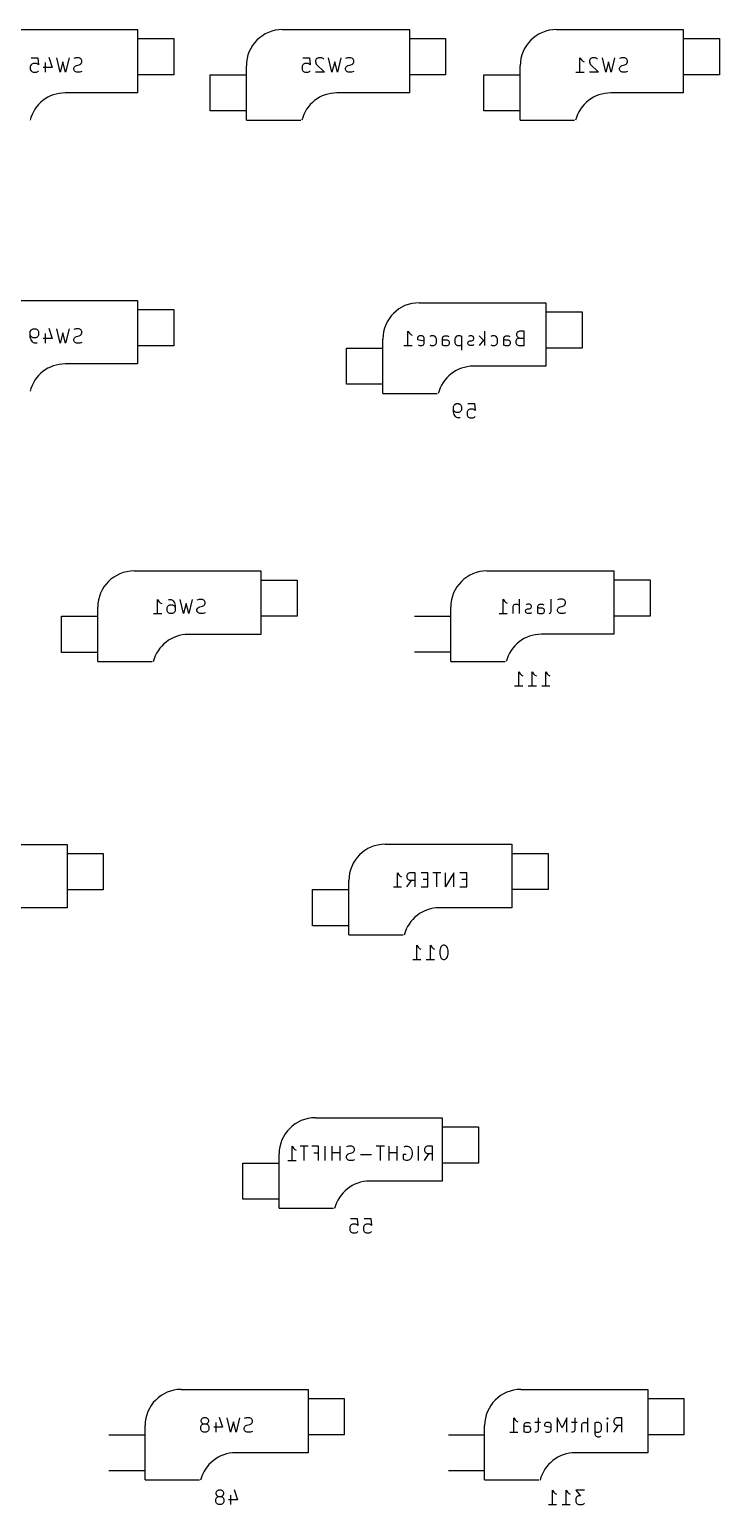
# Model space of a CAD drawing. Extents: x 31 to 377, y -115 to -12.
# Drawn here: x 266.5 to 314.9, y -115.1 to -11.7 of the extents above; entities that cross this region are included whole.
import ezdxf

# ---------------------------------------------------------------- set-up
doc = ezdxf.new("R2010")
doc.units = 0
doc.layers.add('BLACK', color=7, linetype='CONTINUOUS')

msp = doc.modelspace()

# ---------------------------------------------------------------- linework, layer by layer
at = {"layer": 'BLACK', "linetype": 'CONTINUOUS'}
for p, q in [((265.176, -11.684), (274.066, -11.684)), ((274.066, -11.684), (274.066, -16.129)), ((274.066, -12.319), (276.606, -12.319)), ((276.606, -12.319), (276.606, -14.859)), ((284.226, -11.684), (293.116, -11.684)), ((293.116, -11.684), (293.116, -16.129)), ((293.116, -12.319), (295.656, -12.319)), ((295.656, -12.319), (295.656, -14.859)), ((303.424, -11.684), (312.314, -11.684)), ((312.314, -11.684), (312.314, -16.129)), ((312.314, -12.319), (314.854, -12.319)), ((314.854, -12.319), (314.854, -14.859)), ((266.589, -14.1526), (266.541, -14.2478)), ((266.541, -14.2478), (266.541, -14.4859)), ((266.589, -13.6764), (267.065, -13.6764)), ((266.637, -14.105), (266.589, -14.1526)), ((266.732, -14.0573), (266.637, -14.105)), ((266.97, -14.0573), (266.732, -14.0573)), ((267.065, -14.105), (266.97, -14.0573)), ((267.065, -13.6764), (267.113, -14.1526)), ((267.113, -14.1526), (267.065, -14.105)), ((268.065, -14.343), (267.446, -14.343)), ((267.589, -14.0097), (267.589, -14.6764)), ((267.827, -13.6288), (268.065, -14.343)), ((268.637, -14.6764), (268.399, -13.6764)), ((268.827, -13.9621), (268.637, -14.6764)), ((269.018, -14.6764), (268.827, -13.9621)), ((269.256, -13.6764), (269.018, -14.6764)), ((269.732, -13.6764), (269.589, -13.724)), ((269.589, -14.3907), (269.637, -14.2954)), ((269.589, -14.4859), (269.589, -14.3907)), ((269.637, -14.2954), (269.684, -14.2478)), ((269.684, -14.2478), (269.78, -14.2002)), ((269.97, -13.6764), (269.732, -13.6764)), ((269.78, -14.2002), (269.97, -14.1526)), ((270.065, -13.724), (269.97, -13.6764)), ((269.97, -14.1526), (270.065, -14.105)), ((270.113, -13.7716), (270.065, -13.724)), ((270.065, -14.105), (270.113, -14.0573)), ((270.161, -13.8669), (270.113, -13.7716)), ((270.113, -14.0573), (270.161, -13.9621)), ((270.161, -13.9621), (270.161, -13.8669)), ((281.686, -18.034), (281.686, -14.224)), ((285.639, -14.1526), (285.591, -14.2478)), ((285.591, -14.2478), (285.591, -14.4859)), ((285.639, -13.6764), (286.115, -13.6764)), ((285.687, -14.105), (285.639, -14.1526)), ((285.782, -14.0573), (285.687, -14.105)), ((286.02, -14.0573), (285.782, -14.0573)), ((286.115, -14.105), (286.02, -14.0573)), ((286.115, -13.6764), (286.163, -14.1526)), ((286.163, -14.1526), (286.115, -14.105)), ((286.591, -13.7716), (286.544, -13.8669)), ((286.544, -13.8669), (286.544, -13.9621)), ((286.544, -13.9621), (286.591, -14.105)), ((286.639, -13.724), (286.591, -13.7716)), ((286.591, -14.105), (287.163, -14.6764)), ((286.734, -13.6764), (286.639, -13.724)), ((286.972, -13.6764), (286.734, -13.6764)), ((287.068, -13.724), (286.972, -13.6764)), ((287.115, -13.7716), (287.068, -13.724)), ((287.687, -14.6764), (287.449, -13.6764)), ((287.877, -13.9621), (287.687, -14.6764)), ((288.068, -14.6764), (287.877, -13.9621)), ((288.306, -13.6764), (288.068, -14.6764)), ((288.782, -13.6764), (288.639, -13.724)), ((288.639, -14.3907), (288.687, -14.2954)), ((288.639, -14.4859), (288.639, -14.3907)), ((288.687, -14.2954), (288.734, -14.2478)), ((288.734, -14.2478), (288.83, -14.2002)), ((289.02, -13.6764), (288.782, -13.6764)), ((288.83, -14.2002), (289.02, -14.1526)), ((289.115, -13.724), (289.02, -13.6764)), ((289.02, -14.1526), (289.115, -14.105)), ((289.163, -13.7716), (289.115, -13.724)), ((289.115, -14.105), (289.163, -14.0573)), ((289.211, -13.8669), (289.163, -13.7716)), ((289.163, -14.0573), (289.211, -13.9621)), ((289.211, -13.9621), (289.211, -13.8669)), ((300.884, -18.034), (300.884, -14.224)), ((305.075, -14.6764), (305.075, -13.6764)), ((305.075, -13.6764), (305.17, -13.8192)), ((305.17, -13.8192), (305.266, -13.9145)), ((305.266, -13.9145), (305.361, -13.9621)), ((305.789, -13.7716), (305.742, -13.8669)), ((305.742, -13.8669), (305.742, -13.9621)), ((305.742, -13.9621), (305.789, -14.105)), ((305.837, -13.724), (305.789, -13.7716)), ((305.789, -14.105), (306.361, -14.6764)), ((305.932, -13.6764), (305.837, -13.724)), ((306.17, -13.6764), (305.932, -13.6764)), ((306.266, -13.724), (306.17, -13.6764)), ((306.313, -13.7716), (306.266, -13.724)), ((306.885, -14.6764), (306.647, -13.6764)), ((307.075, -13.9621), (306.885, -14.6764)), ((307.266, -14.6764), (307.075, -13.9621)), ((307.504, -13.6764), (307.266, -14.6764)), ((307.98, -13.6764), (307.837, -13.724)), ((307.837, -14.3907), (307.885, -14.2954)), ((307.837, -14.4859), (307.837, -14.3907)), ((307.885, -14.2954), (307.932, -14.2478)), ((307.932, -14.2478), (308.028, -14.2002)), ((308.218, -13.6764), (307.98, -13.6764)), ((308.028, -14.2002), (308.218, -14.1526)), ((308.313, -13.724), (308.218, -13.6764)), ((308.218, -14.1526), (308.313, -14.105)), ((308.361, -13.7716), (308.313, -13.724)), ((308.313, -14.105), (308.361, -14.0573)), ((308.409, -13.8669), (308.361, -13.7716)), ((308.361, -14.0573), (308.409, -13.9621)), ((308.409, -13.9621), (308.409, -13.8669)), ((266.541, -14.4859), (266.589, -14.5811)), ((266.589, -14.5811), (266.637, -14.6288)), ((266.637, -14.6288), (266.732, -14.6764)), ((266.732, -14.6764), (266.97, -14.6764)), ((266.97, -14.6764), (267.065, -14.6288)), ((267.065, -14.6288), (267.113, -14.5811)), ((269.637, -14.5811), (269.589, -14.4859)), ((269.684, -14.6288), (269.637, -14.5811)), ((269.78, -14.6764), (269.684, -14.6288)), ((270.018, -14.6764), (269.78, -14.6764)), ((270.161, -14.6288), (270.018, -14.6764)), ((276.606, -14.859), (274.066, -14.859)), ((279.146, -14.859), (281.686, -14.859)), ((279.146, -17.399), (279.146, -14.859)), ((285.591, -14.4859), (285.639, -14.5811)), ((285.639, -14.5811), (285.687, -14.6288)), ((285.687, -14.6288), (285.782, -14.6764)), ((285.782, -14.6764), (286.02, -14.6764)), ((286.02, -14.6764), (286.115, -14.6288)), ((286.115, -14.6288), (286.163, -14.5811)), ((287.163, -14.6764), (286.544, -14.6764)), ((288.687, -14.5811), (288.639, -14.4859)), ((288.734, -14.6288), (288.687, -14.5811)), ((288.83, -14.6764), (288.734, -14.6288)), ((289.068, -14.6764), (288.83, -14.6764)), ((289.211, -14.6288), (289.068, -14.6764)), ((295.656, -14.859), (293.116, -14.859)), ((298.344, -14.859), (300.884, -14.859)), ((298.344, -17.399), (298.344, -14.859)), ((304.789, -14.6764), (305.361, -14.6764)), ((306.361, -14.6764), (305.742, -14.6764)), ((307.885, -14.5811), (307.837, -14.4859)), ((307.932, -14.6288), (307.885, -14.5811)), ((308.028, -14.6764), (307.932, -14.6288)), ((308.266, -14.6764), (308.028, -14.6764)), ((308.409, -14.6288), (308.266, -14.6764)), ((314.854, -14.859), (312.314, -14.859)), ((274.066, -16.129), (268.986, -16.129)), ((293.116, -16.129), (288.036, -16.129)), ((312.314, -16.129), (307.234, -16.129)), ((281.686, -17.399), (279.146, -17.399)), ((300.884, -17.399), (298.344, -17.399)), ((281.686, -18.034), (285.496, -18.034)), ((300.884, -18.034), (304.694, -18.034)), ((265.176, -30.6889), (274.066, -30.6889)), ((274.066, -30.6889), (274.066, -35.1339)), ((293.793, -30.851), (302.683, -30.851)), ((302.683, -30.851), (302.683, -35.296)), ((274.066, -31.3239), (276.606, -31.3239)), ((276.606, -31.3239), (276.606, -33.8639)), ((302.683, -31.486), (305.223, -31.486)), ((305.223, -31.486), (305.223, -34.026)), ((266.541, -32.8718), (266.589, -32.7765)), ((266.541, -33.2527), (266.541, -32.8718)), ((266.589, -32.7765), (266.637, -32.7289)), ((266.637, -32.7289), (266.732, -32.6813)), ((266.732, -32.6813), (266.922, -32.6813)), ((266.922, -32.6813), (267.018, -32.7289)), ((267.018, -32.7289), (267.065, -32.7765)), ((267.065, -32.7765), (267.113, -32.8718)), ((267.113, -32.8718), (267.113, -33.1099)), ((267.589, -33.0146), (267.589, -33.6813)), ((267.827, -32.6337), (268.065, -33.3479)), ((268.637, -33.6813), (268.399, -32.6813)), ((268.827, -32.967), (268.637, -33.6813)), ((269.018, -33.6813), (268.827, -32.967)), ((269.256, -32.6813), (269.018, -33.6813)), ((269.732, -32.6813), (269.589, -32.7289)), ((269.97, -32.6813), (269.732, -32.6813)), ((270.065, -32.7289), (269.97, -32.6813)), ((270.113, -32.7765), (270.065, -32.7289)), ((270.065, -33.1099), (270.113, -33.0622)), ((270.161, -32.8718), (270.113, -32.7765)), ((270.113, -33.0622), (270.161, -32.967)), ((270.161, -32.967), (270.161, -32.8718)), ((293.016, -33.8434), (293.016, -32.8434)), ((293.016, -32.8434), (293.111, -32.9862)), ((293.111, -32.9862), (293.206, -33.0815)), ((293.206, -33.0815), (293.301, -33.1291)), ((298.397, -33.8434), (298.397, -32.8434)), ((300.682, -32.9386), (300.635, -33.0339)), ((300.635, -33.0339), (300.635, -33.1291)), ((300.73, -32.891), (300.682, -32.9386)), ((300.825, -32.8434), (300.73, -32.891)), ((301.158, -32.8434), (300.825, -32.8434)), ((301.158, -33.8434), (301.158, -32.8434)), ((266.589, -33.2051), (266.541, -33.1099)), ((266.589, -33.4432), (266.541, -33.2527)), ((266.637, -33.2527), (266.589, -33.2051)), ((266.684, -33.586), (266.589, -33.4432)), ((266.732, -33.3003), (266.637, -33.2527)), ((266.732, -33.6337), (266.684, -33.586)), ((266.922, -33.3003), (266.732, -33.3003)), ((266.827, -33.6813), (266.732, -33.6337)), ((267.018, -33.6813), (266.827, -33.6813)), ((267.018, -33.2527), (266.922, -33.3003)), ((267.065, -33.2051), (267.018, -33.2527)), ((267.113, -33.1099), (267.065, -33.2051)), ((268.065, -33.3479), (267.446, -33.3479)), ((269.589, -33.3956), (269.637, -33.3003)), ((269.589, -33.4908), (269.589, -33.3956)), ((269.637, -33.586), (269.589, -33.4908)), ((269.637, -33.3003), (269.684, -33.2527)), ((269.684, -33.6337), (269.637, -33.586)), ((269.684, -33.2527), (269.78, -33.2051)), ((269.78, -33.6813), (269.684, -33.6337)), ((269.78, -33.2051), (269.97, -33.1575)), ((270.018, -33.6813), (269.78, -33.6813)), ((269.97, -33.1575), (270.065, -33.1099)), ((270.161, -33.6337), (270.018, -33.6813)), ((276.606, -33.8639), (274.066, -33.8639)), ((288.713, -34.026), (291.253, -34.026)), ((288.713, -36.566), (288.713, -34.026)), ((291.253, -37.201), (291.253, -33.391)), ((292.73, -33.8434), (293.301, -33.8434)), ((293.73, -33.2243), (293.682, -33.3196)), ((293.682, -33.3196), (293.682, -33.4148)), ((293.682, -33.4148), (294.158, -33.51)), ((293.825, -33.1767), (293.73, -33.2243)), ((293.73, -33.7958), (293.825, -33.8434)), ((294.016, -33.1767), (293.825, -33.1767)), ((293.825, -33.8434), (294.016, -33.8434)), ((294.111, -33.2243), (294.016, -33.1767)), ((294.016, -33.8434), (294.111, -33.7958)), ((294.158, -33.3196), (294.111, -33.2243)), ((294.111, -33.7958), (294.158, -33.7005)), ((294.158, -33.7005), (294.158, -33.3196)), ((294.635, -33.1767), (294.539, -33.2243)), ((294.539, -33.7958), (294.635, -33.8434)), ((294.825, -33.1767), (294.635, -33.1767)), ((294.635, -33.8434), (294.825, -33.8434)), ((294.92, -33.2243), (294.825, -33.1767)), ((294.825, -33.8434), (294.92, -33.7958)), ((294.968, -33.272), (294.92, -33.2243)), ((294.92, -33.7958), (294.968, -33.7481)), ((295.016, -33.3672), (294.968, -33.272)), ((294.968, -33.7481), (295.016, -33.6529)), ((295.016, -33.6529), (295.016, -33.3672)), ((295.444, -33.3196), (295.492, -33.2243)), ((295.444, -33.8434), (295.444, -33.3196)), ((295.539, -33.4624), (295.444, -33.4148)), ((295.444, -33.7958), (295.539, -33.8434)), ((295.492, -33.2243), (295.587, -33.1767)), ((295.778, -33.4624), (295.539, -33.4624)), ((295.539, -33.8434), (295.778, -33.8434)), ((295.587, -33.1767), (295.778, -33.1767)), ((295.778, -33.1767), (295.873, -33.2243)), ((295.873, -33.51), (295.778, -33.4624)), ((295.778, -33.8434), (295.873, -33.7958)), ((295.92, -33.6053), (295.873, -33.51)), ((295.873, -33.7958), (295.92, -33.7005)), ((295.92, -33.7005), (295.92, -33.6053)), ((296.349, -33.272), (296.301, -33.3672)), ((296.301, -33.3672), (296.301, -33.6529)), ((296.301, -33.6529), (296.349, -33.7481)), ((296.397, -33.2243), (296.349, -33.272)), ((296.349, -33.7481), (296.397, -33.7958)), ((296.492, -33.1767), (296.397, -33.2243)), ((296.397, -33.7958), (296.492, -33.8434)), ((296.682, -33.1767), (296.492, -33.1767)), ((296.492, -33.8434), (296.682, -33.8434)), ((296.778, -33.2243), (296.682, -33.1767)), ((296.682, -33.8434), (296.778, -33.7958)), ((296.778, -33.1767), (296.778, -34.1767)), ((297.206, -33.6529), (297.254, -33.5577)), ((297.206, -33.7005), (297.206, -33.6529)), ((297.254, -33.7958), (297.206, -33.7005)), ((297.349, -33.1767), (297.254, -33.2243)), ((297.254, -33.5577), (297.349, -33.51)), ((297.349, -33.8434), (297.254, -33.7958)), ((297.492, -33.1767), (297.349, -33.1767)), ((297.349, -33.51), (297.492, -33.51)), ((297.539, -33.8434), (297.349, -33.8434)), ((297.587, -33.2243), (297.492, -33.1767)), ((297.492, -33.51), (297.587, -33.4624)), ((297.635, -33.7958), (297.539, -33.8434)), ((297.635, -33.3196), (297.587, -33.2243)), ((297.587, -33.4624), (297.635, -33.3672)), ((297.635, -33.3672), (297.635, -33.3196)), ((298.016, -33.1767), (298.397, -33.5577)), ((298.301, -33.4624), (298.016, -33.8434)), ((298.92, -33.1767), (298.825, -33.2243)), ((298.825, -33.7958), (298.92, -33.8434)), ((299.111, -33.1767), (298.92, -33.1767)), ((298.92, -33.8434), (299.111, -33.8434)), ((299.206, -33.2243), (299.111, -33.1767)), ((299.111, -33.8434), (299.206, -33.7958)), ((299.254, -33.272), (299.206, -33.2243)), ((299.206, -33.7958), (299.254, -33.7481)), ((299.301, -33.3672), (299.254, -33.272)), ((299.254, -33.7481), (299.301, -33.6529)), ((299.301, -33.6529), (299.301, -33.3672)), ((299.73, -33.3196), (299.778, -33.2243)), ((299.73, -33.8434), (299.73, -33.3196)), ((299.825, -33.4624), (299.73, -33.4148)), ((299.73, -33.7958), (299.825, -33.8434)), ((299.778, -33.2243), (299.873, -33.1767)), ((300.063, -33.4624), (299.825, -33.4624)), ((299.825, -33.8434), (300.063, -33.8434)), ((299.873, -33.1767), (300.063, -33.1767)), ((300.063, -33.1767), (300.158, -33.2243)), ((300.158, -33.51), (300.063, -33.4624)), ((300.063, -33.8434), (300.158, -33.7958)), ((300.206, -33.6053), (300.158, -33.51)), ((300.158, -33.7958), (300.206, -33.7005)), ((300.206, -33.7005), (300.206, -33.6053)), ((300.635, -33.4148), (300.587, -33.51)), ((300.587, -33.51), (300.587, -33.6529)), ((300.587, -33.6529), (300.635, -33.7481)), ((300.635, -33.1291), (300.682, -33.2243)), ((300.682, -33.3672), (300.635, -33.4148)), ((300.635, -33.7481), (300.682, -33.7958)), ((300.682, -33.2243), (300.73, -33.272)), ((300.825, -33.3196), (300.682, -33.3672)), ((300.682, -33.7958), (300.778, -33.8434)), ((300.73, -33.272), (300.825, -33.3196)), ((300.778, -33.8434), (301.158, -33.8434)), ((300.825, -33.3196), (301.158, -33.3196)), ((305.223, -34.026), (302.683, -34.026)), ((274.066, -35.1339), (268.986, -35.1339)), ((302.683, -35.296), (297.603, -35.296)), ((291.253, -36.566), (288.713, -36.566)), ((291.253, -37.201), (295.063, -37.201)), ((296.206, -38.1139), (296.254, -38.0186)), ((296.206, -38.4948), (296.206, -38.1139)), ((296.254, -38.0186), (296.301, -37.971)), ((296.301, -37.971), (296.397, -37.9234)), ((296.397, -37.9234), (296.587, -37.9234)), ((296.587, -37.9234), (296.682, -37.971)), ((296.682, -37.971), (296.73, -38.0186)), ((296.73, -38.0186), (296.778, -38.1139)), ((296.778, -38.1139), (296.778, -38.352)), ((297.206, -37.9234), (297.682, -37.9234)), ((297.682, -37.9234), (297.73, -38.3996)), ((296.254, -38.4472), (296.206, -38.352)), ((296.254, -38.6853), (296.206, -38.4948)), ((296.301, -38.4948), (296.254, -38.4472)), ((296.349, -38.8281), (296.254, -38.6853)), ((296.397, -38.5424), (296.301, -38.4948)), ((296.397, -38.8758), (296.349, -38.8281)), ((296.587, -38.5424), (296.397, -38.5424)), ((296.492, -38.9234), (296.397, -38.8758)), ((296.682, -38.9234), (296.492, -38.9234)), ((296.682, -38.4948), (296.587, -38.5424)), ((296.73, -38.4472), (296.682, -38.4948)), ((296.778, -38.352), (296.73, -38.4472)), ((297.206, -38.3996), (297.158, -38.4948)), ((297.158, -38.4948), (297.158, -38.7329)), ((297.158, -38.7329), (297.206, -38.8281)), ((297.254, -38.352), (297.206, -38.3996)), ((297.206, -38.8281), (297.254, -38.8758)), ((297.349, -38.3043), (297.254, -38.352)), ((297.254, -38.8758), (297.349, -38.9234)), ((297.587, -38.3043), (297.349, -38.3043)), ((297.349, -38.9234), (297.587, -38.9234)), ((297.682, -38.352), (297.587, -38.3043)), ((297.587, -38.9234), (297.682, -38.8758)), ((297.73, -38.3996), (297.682, -38.352)), ((297.682, -38.8758), (297.73, -38.8281)), ((298.555, -49.647), (307.445, -49.647)), ((307.445, -49.647), (307.445, -54.092)), ((273.812, -49.657), (282.702, -49.657)), ((282.702, -49.657), (282.702, -54.102)), ((282.702, -50.292), (285.242, -50.292)), ((285.242, -50.292), (285.242, -52.832)), ((307.445, -50.282), (309.985, -50.282)), ((309.985, -50.282), (309.985, -52.822)), ((275.463, -52.6494), (275.463, -51.6494)), ((275.463, -51.6494), (275.558, -51.7922)), ((276.225, -51.6494), (276.416, -51.6494)), ((276.416, -51.6494), (276.511, -51.697)), ((276.511, -51.697), (276.558, -51.7446)), ((277.273, -52.6494), (277.035, -51.6494)), ((277.892, -51.6494), (277.654, -52.6494)), ((278.368, -51.6494), (278.225, -51.697)), ((278.606, -51.6494), (278.368, -51.6494)), ((278.701, -51.697), (278.606, -51.6494)), ((278.749, -51.7446), (278.701, -51.697)), ((299.682, -52.6394), (299.682, -51.6394)), ((299.682, -51.6394), (299.778, -51.7822)), ((300.825, -52.6394), (300.825, -51.6394)), ((303.063, -52.4965), (303.063, -51.6394)), ((303.635, -51.6394), (303.492, -51.687)), ((303.873, -51.6394), (303.635, -51.6394)), ((303.968, -51.687), (303.873, -51.6394)), ((304.016, -51.7346), (303.968, -51.687)), ((271.272, -56.007), (271.272, -52.197)), ((275.177, -52.6494), (275.749, -52.6494)), ((275.558, -51.7922), (275.654, -51.8875)), ((275.654, -51.8875), (275.749, -51.9351)), ((276.13, -52.2208), (276.177, -52.1256)), ((276.13, -52.4589), (276.13, -52.2208)), ((276.177, -52.5541), (276.13, -52.4589)), ((276.177, -52.1256), (276.225, -52.078)), ((276.225, -52.6018), (276.177, -52.5541)), ((276.225, -52.078), (276.32, -52.0303)), ((276.32, -52.6494), (276.225, -52.6018)), ((276.32, -52.0303), (276.511, -52.0303)), ((276.511, -52.6494), (276.32, -52.6494)), ((276.511, -52.0303), (276.606, -52.078)), ((276.606, -52.6018), (276.511, -52.6494)), ((276.558, -51.7446), (276.654, -51.8875)), ((276.606, -52.078), (276.654, -52.1256)), ((276.654, -52.5541), (276.606, -52.6018)), ((276.654, -51.8875), (276.701, -52.078)), ((276.654, -52.1256), (276.701, -52.2208)), ((276.701, -52.4589), (276.654, -52.5541)), ((276.701, -52.078), (276.701, -52.4589)), ((277.463, -51.9351), (277.273, -52.6494)), ((277.654, -52.6494), (277.463, -51.9351)), ((278.225, -52.3637), (278.273, -52.2684)), ((278.225, -52.4589), (278.225, -52.3637)), ((278.273, -52.5541), (278.225, -52.4589)), ((278.273, -52.2684), (278.32, -52.2208)), ((278.32, -52.6018), (278.273, -52.5541)), ((278.32, -52.2208), (278.416, -52.1732)), ((278.416, -52.6494), (278.32, -52.6018)), ((278.416, -52.1732), (278.606, -52.1256)), ((278.654, -52.6494), (278.416, -52.6494)), ((278.606, -52.1256), (278.701, -52.078)), ((278.797, -52.6018), (278.654, -52.6494)), ((278.701, -52.078), (278.749, -52.0303)), ((278.797, -51.8399), (278.749, -51.7446)), ((278.749, -52.0303), (278.797, -51.9351)), ((278.797, -51.9351), (278.797, -51.8399)), ((296.015, -55.997), (296.015, -52.187)), ((299.397, -52.6394), (299.968, -52.6394)), ((299.778, -51.7822), (299.873, -51.8775)), ((299.873, -51.8775), (299.968, -51.9251)), ((300.397, -52.1156), (300.444, -52.0203)), ((300.397, -52.6394), (300.397, -52.1156)), ((300.444, -52.0203), (300.54, -51.9727)), ((300.54, -51.9727), (300.682, -51.9727)), ((300.682, -51.9727), (300.778, -52.0203)), ((300.778, -52.0203), (300.825, -52.068)), ((301.254, -52.4489), (301.301, -52.3537)), ((301.254, -52.4965), (301.254, -52.4489)), ((301.301, -52.5918), (301.254, -52.4965)), ((301.397, -51.9727), (301.301, -52.0203)), ((301.301, -52.3537), (301.397, -52.306)), ((301.397, -52.6394), (301.301, -52.5918)), ((301.54, -51.9727), (301.397, -51.9727)), ((301.397, -52.306), (301.54, -52.306)), ((301.587, -52.6394), (301.397, -52.6394)), ((301.635, -52.0203), (301.54, -51.9727)), ((301.54, -52.306), (301.635, -52.2584)), ((301.682, -52.5918), (301.587, -52.6394)), ((301.682, -52.1156), (301.635, -52.0203)), ((301.635, -52.2584), (301.682, -52.1632)), ((301.682, -52.1632), (301.682, -52.1156)), ((302.111, -52.1156), (302.159, -52.0203)), ((302.111, -52.6394), (302.111, -52.1156)), ((302.206, -52.2584), (302.111, -52.2108)), ((302.111, -52.5918), (302.206, -52.6394)), ((302.159, -52.0203), (302.254, -51.9727)), ((302.444, -52.2584), (302.206, -52.2584)), ((302.206, -52.6394), (302.444, -52.6394)), ((302.254, -51.9727), (302.444, -51.9727)), ((302.444, -51.9727), (302.54, -52.0203)), ((302.54, -52.306), (302.444, -52.2584)), ((302.444, -52.6394), (302.54, -52.5918)), ((302.587, -52.4013), (302.54, -52.306)), ((302.54, -52.5918), (302.587, -52.4965)), ((302.587, -52.4965), (302.587, -52.4013)), ((302.92, -52.6394), (303.016, -52.5918)), ((303.016, -52.5918), (303.063, -52.4965)), ((303.492, -52.3537), (303.54, -52.2584)), ((303.492, -52.4489), (303.492, -52.3537)), ((303.54, -52.5441), (303.492, -52.4489)), ((303.54, -52.2584), (303.587, -52.2108)), ((303.587, -52.5918), (303.54, -52.5441)), ((303.587, -52.2108), (303.682, -52.1632)), ((303.682, -52.6394), (303.587, -52.5918)), ((303.682, -52.1632), (303.873, -52.1156)), ((303.92, -52.6394), (303.682, -52.6394)), ((303.873, -52.1156), (303.968, -52.068)), ((304.063, -52.5918), (303.92, -52.6394)), ((303.968, -52.068), (304.016, -52.0203)), ((304.063, -51.8299), (304.016, -51.7346)), ((304.016, -52.0203), (304.063, -51.9251)), ((304.063, -51.9251), (304.063, -51.8299)), ((268.732, -52.832), (271.272, -52.832)), ((268.732, -55.372), (268.732, -52.832)), ((285.242, -52.832), (282.702, -52.832)), ((293.475, -52.822), (296.015, -52.822)), ((309.985, -52.822), (307.445, -52.822)), ((282.702, -54.102), (277.622, -54.102)), ((307.445, -54.092), (302.365, -54.092)), ((271.272, -55.372), (268.732, -55.372)), ((296.015, -55.362), (293.475, -55.362)), ((271.272, -56.007), (275.082, -56.007)), ((296.015, -55.997), (299.825, -55.997)), ((300.778, -57.7194), (300.778, -56.7194)), ((300.778, -56.7194), (300.873, -56.8622)), ((300.873, -56.8622), (300.968, -56.9575)), ((301.73, -57.7194), (301.73, -56.7194)), ((301.73, -56.7194), (301.825, -56.8622)), ((301.825, -56.8622), (301.92, -56.9575)), ((302.682, -57.7194), (302.682, -56.7194)), ((302.682, -56.7194), (302.778, -56.8622)), ((302.778, -56.8622), (302.873, -56.9575)), ((300.492, -57.7194), (301.063, -57.7194)), ((300.968, -56.9575), (301.063, -57.0051)), ((301.444, -57.7194), (302.016, -57.7194)), ((301.92, -56.9575), (302.016, -57.0051)), ((302.397, -57.7194), (302.968, -57.7194)), ((302.873, -56.9575), (302.968, -57.0051)), ((260.223, -68.834), (269.113, -68.834)), ((269.113, -68.834), (269.113, -73.279)), ((291.41, -68.824), (300.3, -68.824)), ((300.3, -68.824), (300.3, -73.269)), ((269.113, -69.469), (271.653, -69.469)), ((271.653, -69.469), (271.653, -72.009)), ((300.3, -69.459), (302.84, -69.459)), ((302.84, -69.459), (302.84, -71.999)), ((288.87, -75.174), (288.87, -71.364)), ((292.275, -71.8164), (292.275, -70.8164)), ((292.275, -70.8164), (292.371, -70.9592)), ((292.371, -70.9592), (292.466, -71.0545)), ((292.466, -71.0545), (292.561, -71.1021)), ((292.99, -70.9116), (292.942, -71.0069)), ((292.942, -71.0069), (292.942, -71.1497)), ((292.942, -71.1497), (292.99, -71.245)), ((292.942, -71.8164), (293.275, -71.3402)), ((293.037, -70.864), (292.99, -70.9116)), ((292.99, -71.245), (293.037, -71.2926)), ((293.133, -70.8164), (293.037, -70.864)), ((293.037, -71.2926), (293.133, -71.3402)), ((293.514, -70.8164), (293.133, -70.8164)), ((293.133, -71.3402), (293.514, -71.3402)), ((293.514, -71.8164), (293.514, -70.8164)), ((294.418, -70.8164), (293.942, -70.8164)), ((294.418, -71.2926), (294.085, -71.2926)), ((294.418, -71.8164), (294.418, -70.8164)), ((295.323, -70.8164), (294.752, -70.8164)), ((295.037, -71.8164), (295.037, -70.8164)), ((296.228, -70.8164), (295.656, -71.8164)), ((295.656, -71.8164), (295.656, -70.8164)), ((296.228, -71.8164), (296.228, -70.8164)), ((297.133, -70.8164), (296.656, -70.8164)), ((297.133, -71.2926), (296.799, -71.2926)), ((297.133, -71.8164), (297.133, -70.8164)), ((271.653, -72.009), (269.113, -72.009)), ((286.33, -74.539), (286.33, -71.999)), ((286.33, -71.999), (288.87, -71.999)), ((291.99, -71.8164), (292.561, -71.8164)), ((293.942, -71.8164), (294.418, -71.8164)), ((296.656, -71.8164), (297.133, -71.8164)), ((302.84, -71.999), (300.3, -71.999)), ((269.113, -73.279), (264.033, -73.279)), ((300.3, -73.269), (295.22, -73.269)), ((288.87, -74.539), (286.33, -74.539)), ((288.87, -75.174), (292.68, -75.174)), ((293.633, -76.8964), (293.633, -75.8964)), ((293.633, -75.8964), (293.728, -76.0392)), ((293.728, -76.0392), (293.823, -76.1345)), ((293.823, -76.1345), (293.918, -76.1821)), ((294.585, -76.8964), (294.585, -75.8964)), ((294.585, -75.8964), (294.68, -76.0392)), ((294.68, -76.0392), (294.775, -76.1345)), ((294.775, -76.1345), (294.871, -76.1821)), ((295.299, -76.0869), (295.252, -76.2773)), ((295.252, -76.2773), (295.252, -76.5154)), ((295.252, -76.5154), (295.299, -76.7059)), ((295.347, -75.9916), (295.299, -76.0869)), ((295.395, -75.944), (295.347, -75.9916)), ((295.49, -75.8964), (295.395, -75.944)), ((295.585, -75.8964), (295.49, -75.8964)), ((295.68, -75.944), (295.585, -75.8964)), ((295.728, -75.9916), (295.68, -75.944)), ((295.775, -76.0869), (295.728, -75.9916)), ((295.823, -76.2773), (295.775, -76.0869)), ((295.775, -76.7059), (295.823, -76.5154)), ((295.823, -76.5154), (295.823, -76.2773)), ((293.347, -76.8964), (293.918, -76.8964)), ((294.299, -76.8964), (294.871, -76.8964)), ((295.299, -76.7059), (295.347, -76.8011)), ((295.347, -76.8011), (295.395, -76.8488)), ((295.395, -76.8488), (295.49, -76.8964)), ((295.49, -76.8964), (295.585, -76.8964)), ((295.585, -76.8964), (295.68, -76.8488)), ((295.68, -76.8488), (295.728, -76.8011)), ((295.728, -76.8011), (295.775, -76.7059)), ((286.522, -88.001), (295.412, -88.001)), ((295.412, -88.001), (295.412, -92.446)), ((295.412, -88.636), (297.952, -88.636)), ((297.952, -88.636), (297.952, -91.176)), ((283.982, -94.351), (283.982, -90.541)), ((284.602, -90.9934), (285.173, -90.9934)), ((284.887, -90.9934), (284.887, -89.9934)), ((284.887, -89.9934), (284.983, -90.1362)), ((284.983, -90.1362), (285.078, -90.2315)), ((285.078, -90.2315), (285.173, -90.2791)), ((286.03, -89.9934), (285.459, -89.9934)), ((285.745, -90.9934), (285.745, -89.9934)), ((286.745, -89.9934), (286.268, -89.9934)), ((286.411, -90.4696), (286.745, -90.4696)), ((286.745, -90.9934), (286.745, -89.9934)), ((287.221, -90.9934), (287.221, -89.9934)), ((287.697, -90.9934), (287.697, -89.9934)), ((288.268, -90.4696), (287.697, -90.4696)), ((288.268, -90.9934), (288.268, -89.9934)), ((288.84, -89.9934), (288.697, -90.041)), ((288.697, -90.7077), (288.745, -90.6124)), ((288.697, -90.8029), (288.697, -90.7077)), ((288.745, -90.8981), (288.697, -90.8029)), ((288.745, -90.6124), (288.792, -90.5648)), ((288.792, -90.9458), (288.745, -90.8981)), ((288.792, -90.5648), (288.887, -90.5172)), ((288.887, -90.9934), (288.792, -90.9458)), ((289.078, -89.9934), (288.84, -89.9934)), ((288.887, -90.5172), (289.078, -90.4696)), ((289.126, -90.9934), (288.887, -90.9934)), ((289.173, -90.041), (289.078, -89.9934)), ((289.078, -90.4696), (289.173, -90.422)), ((289.268, -90.9458), (289.126, -90.9934)), ((289.221, -90.0886), (289.173, -90.041)), ((289.173, -90.422), (289.221, -90.3743)), ((289.268, -90.1839), (289.221, -90.0886)), ((289.221, -90.3743), (289.268, -90.2791)), ((289.268, -90.2791), (289.268, -90.1839)), ((290.459, -90.6124), (289.697, -90.6124)), ((291.364, -89.9934), (290.792, -89.9934)), ((291.078, -90.9934), (291.078, -89.9934)), ((291.697, -90.9934), (291.697, -89.9934)), ((292.268, -90.4696), (291.697, -90.4696)), ((292.268, -90.9934), (292.268, -89.9934)), ((292.697, -90.8981), (292.697, -90.5648)), ((292.697, -90.5648), (292.887, -90.5648)), ((292.745, -90.9458), (292.697, -90.8981)), ((292.745, -90.041), (292.84, -89.9934)), ((292.887, -90.9934), (292.745, -90.9458)), ((292.84, -89.9934), (292.983, -89.9934)), ((292.983, -90.9934), (292.887, -90.9934)), ((292.983, -89.9934), (293.126, -90.041)), ((293.126, -90.9458), (292.983, -90.9934)), ((293.126, -90.041), (293.221, -90.1362)), ((293.221, -90.8505), (293.126, -90.9458)), ((293.221, -90.1362), (293.268, -90.2315)), ((293.268, -90.7553), (293.221, -90.8505)), ((293.268, -90.2315), (293.316, -90.422)), ((293.316, -90.5648), (293.268, -90.7553)), ((293.316, -90.422), (293.316, -90.5648)), ((293.745, -90.9934), (293.745, -89.9934)), ((294.221, -90.0886), (294.173, -90.1839)), ((294.173, -90.1839), (294.173, -90.3267)), ((294.173, -90.3267), (294.221, -90.422)), ((294.173, -90.9934), (294.507, -90.5172)), ((294.268, -90.041), (294.221, -90.0886)), ((294.221, -90.422), (294.268, -90.4696)), ((294.364, -89.9934), (294.268, -90.041)), ((294.268, -90.4696), (294.364, -90.5172)), ((294.745, -89.9934), (294.364, -89.9934)), ((294.364, -90.5172), (294.745, -90.5172)), ((294.745, -90.9934), (294.745, -89.9934)), ((281.442, -93.716), (281.442, -91.176)), ((281.442, -91.176), (283.982, -91.176)), ((297.952, -91.176), (295.412, -91.176)), ((295.412, -92.446), (290.332, -92.446)), ((283.982, -93.716), (281.442, -93.716)), ((283.982, -94.351), (287.792, -94.351)), ((288.983, -95.0734), (289.459, -95.0734)), ((289.459, -95.0734), (289.507, -95.5496)), ((289.935, -95.0734), (290.411, -95.0734)), ((290.411, -95.0734), (290.459, -95.5496)), ((288.983, -95.5496), (288.935, -95.6448)), ((288.935, -95.6448), (288.935, -95.8829)), ((288.935, -95.8829), (288.983, -95.9781)), ((289.03, -95.502), (288.983, -95.5496)), ((288.983, -95.9781), (289.03, -96.0258)), ((289.126, -95.4543), (289.03, -95.502)), ((289.03, -96.0258), (289.126, -96.0734)), ((289.364, -95.4543), (289.126, -95.4543)), ((289.126, -96.0734), (289.364, -96.0734)), ((289.459, -95.502), (289.364, -95.4543)), ((289.364, -96.0734), (289.459, -96.0258)), ((289.507, -95.5496), (289.459, -95.502)), ((289.459, -96.0258), (289.507, -95.9781)), ((289.935, -95.5496), (289.887, -95.6448)), ((289.887, -95.6448), (289.887, -95.8829)), ((289.887, -95.8829), (289.935, -95.9781)), ((289.983, -95.502), (289.935, -95.5496)), ((289.935, -95.9781), (289.983, -96.0258)), ((290.078, -95.4543), (289.983, -95.502)), ((289.983, -96.0258), (290.078, -96.0734)), ((290.316, -95.4543), (290.078, -95.4543)), ((290.078, -96.0734), (290.316, -96.0734)), ((290.411, -95.502), (290.316, -95.4543)), ((290.316, -96.0734), (290.411, -96.0258)), ((290.459, -95.5496), (290.411, -95.502)), ((290.411, -96.0258), (290.459, -95.9781)), ((277.124, -107.051), (286.014, -107.051)), ((286.014, -107.051), (286.014, -111.496)), ((300.93, -107.051), (309.82, -107.051)), ((309.82, -107.051), (309.82, -111.496)), ((286.014, -107.686), (288.554, -107.686)), ((288.554, -107.686), (288.554, -110.226)), ((309.82, -107.686), (312.36, -107.686)), ((312.36, -107.686), (312.36, -110.226)), ((274.584, -113.401), (274.584, -109.591)), ((278.537, -109.139), (278.489, -109.234)), ((278.489, -109.234), (278.489, -109.281)), ((278.489, -109.281), (278.537, -109.377)), ((278.489, -109.662), (278.537, -109.567)), ((278.585, -109.091), (278.537, -109.139)), ((278.537, -109.377), (278.585, -109.424)), ((278.537, -109.567), (278.585, -109.52)), ((278.68, -109.043), (278.585, -109.091)), ((278.585, -109.424), (278.68, -109.472)), ((278.585, -109.52), (278.68, -109.472)), ((278.87, -109.043), (278.68, -109.043)), ((278.68, -109.472), (278.87, -109.472)), ((278.966, -109.091), (278.87, -109.043)), ((278.87, -109.472), (278.966, -109.424)), ((278.87, -109.472), (278.966, -109.52)), ((279.013, -109.139), (278.966, -109.091)), ((278.966, -109.424), (279.013, -109.377)), ((278.966, -109.52), (279.013, -109.567)), ((279.061, -109.234), (279.013, -109.139)), ((279.013, -109.377), (279.061, -109.281)), ((279.013, -109.567), (279.061, -109.662)), ((279.061, -109.281), (279.061, -109.234)), ((279.537, -109.377), (279.537, -110.043)), ((279.775, -108.996), (280.013, -109.71)), ((280.585, -110.043), (280.347, -109.043)), ((280.775, -109.329), (280.585, -110.043)), ((280.966, -110.043), (280.775, -109.329)), ((281.204, -109.043), (280.966, -110.043)), ((281.68, -109.043), (281.537, -109.091)), ((281.585, -109.662), (281.632, -109.615)), ((281.632, -109.615), (281.728, -109.567)), ((281.918, -109.043), (281.68, -109.043)), ((281.728, -109.567), (281.918, -109.52)), ((282.013, -109.091), (281.918, -109.043)), ((281.918, -109.52), (282.013, -109.472)), ((282.061, -109.139), (282.013, -109.091)), ((282.013, -109.472), (282.061, -109.424)), ((282.109, -109.234), (282.061, -109.139)), ((282.061, -109.424), (282.109, -109.329)), ((282.109, -109.329), (282.109, -109.234)), ((298.39, -113.401), (298.39, -109.591)), ((300.438, -110.043), (300.438, -109.043)), ((300.438, -109.043), (300.534, -109.186)), ((300.534, -109.186), (300.629, -109.281)), ((300.629, -109.281), (300.724, -109.329)), ((301.153, -109.52), (301.2, -109.424)), ((301.153, -110.043), (301.153, -109.52)), ((301.248, -109.662), (301.153, -109.615)), ((301.2, -109.424), (301.295, -109.377)), ((301.295, -109.377), (301.486, -109.377)), ((301.486, -109.377), (301.581, -109.424)), ((302.295, -109.377), (301.915, -109.377)), ((302.153, -109.043), (302.153, -109.901)), ((302.629, -109.424), (302.581, -109.52)), ((302.581, -109.52), (302.581, -109.615)), ((302.581, -109.615), (303.057, -109.71)), ((302.724, -109.377), (302.629, -109.424)), ((302.915, -109.377), (302.724, -109.377)), ((303.01, -109.424), (302.915, -109.377)), ((303.057, -109.52), (303.01, -109.424)), ((303.057, -109.901), (303.057, -109.52)), ((303.819, -109.758), (303.486, -109.043)), ((303.486, -109.043), (303.486, -110.043)), ((304.153, -109.043), (303.819, -109.758)), ((304.153, -110.043), (304.153, -109.043)), ((304.867, -109.377), (304.486, -109.377)), ((304.724, -109.043), (304.724, -109.901)), ((305.2, -109.52), (305.248, -109.424)), ((305.2, -110.043), (305.2, -109.52)), ((305.248, -109.424), (305.343, -109.377)), ((305.343, -109.377), (305.486, -109.377)), ((305.486, -109.377), (305.581, -109.424)), ((305.581, -109.424), (305.629, -109.472)), ((305.629, -110.043), (305.629, -109.043)), ((306.105, -109.377), (306.105, -110.186)), ((306.2, -109.377), (306.105, -109.424)), ((306.391, -109.377), (306.2, -109.377)), ((306.486, -109.424), (306.391, -109.377)), ((306.534, -109.472), (306.486, -109.424)), ((306.581, -109.567), (306.534, -109.472)), ((306.581, -109.853), (306.581, -109.567)), ((306.962, -109.091), (307.01, -109.043)), ((307.01, -109.139), (306.962, -109.091)), ((307.01, -109.043), (307.057, -109.091)), ((307.01, -109.043), (307.01, -109.139)), ((307.057, -109.091), (307.01, -109.139)), ((307.01, -110.043), (307.01, -109.377)), ((307.486, -109.139), (307.438, -109.234)), ((307.438, -109.234), (307.438, -109.377)), ((307.438, -109.377), (307.486, -109.472)), ((307.438, -110.043), (307.772, -109.567)), ((307.534, -109.091), (307.486, -109.139)), ((307.486, -109.472), (307.534, -109.52)), ((307.629, -109.043), (307.534, -109.091)), ((307.534, -109.52), (307.629, -109.567)), ((308.01, -109.043), (307.629, -109.043)), ((307.629, -109.567), (308.01, -109.567)), ((308.01, -110.043), (308.01, -109.043)), ((272.044, -110.226), (274.584, -110.226)), ((278.489, -109.853), (278.489, -109.662)), ((278.537, -109.948), (278.489, -109.853)), ((278.585, -109.996), (278.537, -109.948)), ((278.68, -110.043), (278.585, -109.996)), ((278.87, -110.043), (278.68, -110.043)), ((278.966, -109.996), (278.87, -110.043)), ((279.013, -109.948), (278.966, -109.996)), ((279.061, -109.853), (279.013, -109.948)), ((279.061, -109.662), (279.061, -109.853)), ((280.013, -109.71), (279.394, -109.71)), ((281.537, -109.758), (281.585, -109.662)), ((281.537, -109.853), (281.537, -109.758)), ((281.585, -109.948), (281.537, -109.853)), ((281.632, -109.996), (281.585, -109.948)), ((281.728, -110.043), (281.632, -109.996)), ((281.966, -110.043), (281.728, -110.043)), ((282.109, -109.996), (281.966, -110.043)), ((288.554, -110.226), (286.014, -110.226)), ((295.85, -110.226), (298.39, -110.226)), ((300.153, -110.043), (300.724, -110.043)), ((301.153, -109.996), (301.248, -110.043)), ((301.486, -109.662), (301.248, -109.662)), ((301.248, -110.043), (301.486, -110.043)), ((301.581, -109.71), (301.486, -109.662)), ((301.486, -110.043), (301.581, -109.996)), ((301.629, -109.805), (301.581, -109.71)), ((301.581, -109.996), (301.629, -109.901)), ((301.629, -109.901), (301.629, -109.805)), ((302.01, -110.043), (301.915, -110.043)), ((302.105, -109.996), (302.01, -110.043)), ((302.153, -109.901), (302.105, -109.996)), ((302.629, -109.996), (302.724, -110.043)), ((302.724, -110.043), (302.915, -110.043)), ((302.915, -110.043), (303.01, -109.996)), ((303.01, -109.996), (303.057, -109.901)), ((304.581, -110.043), (304.486, -110.043)), ((304.676, -109.996), (304.581, -110.043)), ((304.724, -109.901), (304.676, -109.996)), ((306.105, -109.996), (306.2, -110.043)), ((306.105, -110.186), (306.153, -110.281)), ((306.153, -110.281), (306.2, -110.329)), ((306.2, -110.043), (306.391, -110.043)), ((306.2, -110.329), (306.295, -110.377)), ((306.295, -110.377), (306.438, -110.377)), ((306.391, -110.043), (306.486, -109.996)), ((306.438, -110.377), (306.534, -110.329)), ((306.486, -109.996), (306.534, -109.948)), ((306.534, -109.948), (306.581, -109.853)), ((312.36, -110.226), (309.82, -110.226)), ((286.014, -111.496), (280.934, -111.496)), ((309.82, -111.496), (304.74, -111.496)), ((274.584, -112.766), (272.044, -112.766)), ((274.584, -113.401), (278.394, -113.401)), ((298.39, -112.766), (295.85, -112.766)), ((298.39, -113.401), (302.2, -113.401)), ((279.585, -114.219), (279.537, -114.314)), ((279.537, -114.314), (279.537, -114.361)), ((279.537, -114.361), (279.585, -114.457)), ((279.537, -114.742), (279.585, -114.647)), ((279.537, -114.933), (279.537, -114.742)), ((279.632, -114.171), (279.585, -114.219)), ((279.585, -114.457), (279.632, -114.504)), ((279.585, -114.647), (279.632, -114.6)), ((279.728, -114.123), (279.632, -114.171)), ((279.632, -114.504), (279.728, -114.552)), ((279.632, -114.6), (279.728, -114.552)), ((279.918, -114.123), (279.728, -114.123)), ((279.728, -114.552), (279.918, -114.552)), ((280.013, -114.171), (279.918, -114.123)), ((279.918, -114.552), (280.013, -114.504)), ((279.918, -114.552), (280.013, -114.6)), ((280.061, -114.219), (280.013, -114.171)), ((280.013, -114.504), (280.061, -114.457)), ((280.013, -114.6), (280.061, -114.647)), ((280.109, -114.314), (280.061, -114.219)), ((280.061, -114.457), (280.109, -114.361)), ((280.061, -114.647), (280.109, -114.742)), ((280.109, -114.361), (280.109, -114.314)), ((280.109, -114.742), (280.109, -114.933)), ((281.061, -114.79), (280.442, -114.79)), ((280.585, -114.457), (280.585, -115.123)), ((280.823, -114.076), (281.061, -114.79)), ((303.153, -115.123), (303.153, -114.123)), ((303.153, -114.123), (303.248, -114.266)), ((303.248, -114.266), (303.343, -114.361)), ((303.343, -114.361), (303.438, -114.409)), ((304.105, -115.123), (304.105, -114.123)), ((304.105, -114.123), (304.2, -114.266)), ((304.2, -114.266), (304.295, -114.361)), ((304.295, -114.361), (304.391, -114.409)), ((305.391, -114.123), (304.772, -114.123)), ((304.772, -114.123), (305.105, -114.504)), ((304.819, -114.6), (304.772, -114.695)), ((304.772, -114.695), (304.772, -114.933)), ((304.867, -114.552), (304.819, -114.6)), ((304.962, -114.504), (304.867, -114.552)), ((305.105, -114.504), (304.962, -114.504)), ((279.585, -115.028), (279.537, -114.933)), ((279.632, -115.076), (279.585, -115.028)), ((279.728, -115.123), (279.632, -115.076)), ((279.918, -115.123), (279.728, -115.123)), ((280.013, -115.076), (279.918, -115.123)), ((280.061, -115.028), (280.013, -115.076)), ((280.109, -114.933), (280.061, -115.028)), ((302.867, -115.123), (303.438, -115.123)), ((303.819, -115.123), (304.391, -115.123)), ((304.772, -114.933), (304.819, -115.028)), ((304.819, -115.028), (304.867, -115.076)), ((304.867, -115.076), (304.962, -115.123)), ((304.962, -115.123), (305.248, -115.123)), ((305.248, -115.123), (305.343, -115.076)), ((305.343, -115.076), (305.391, -115.028))]:
    msp.add_line(p, q, dxfattribs=at)
at = {"layer": 'BLACK'}
for centre, end in [((284.226, -14.224), 180), ((303.424, -14.224), 180), ((268.986, -18.669), 165.964), ((288.036, -18.669), 165.964), ((307.234, -18.669), 165.964), ((293.793, -33.391), 180), ((268.986, -37.6739), 165.964), ((297.603, -37.836), 165.964), ((298.555, -52.187), 180), ((273.812, -52.197), 180), ((277.622, -56.642), 165.964), ((302.365, -56.632), 165.964), ((291.41, -71.364), 180), ((295.22, -75.809), 165.964), ((286.522, -90.541), 180), ((290.332, -94.986), 165.964), ((277.124, -109.591), 180), ((300.93, -109.591), 180), ((280.934, -114.036), 165.964), ((304.74, -114.036), 165.964)]:
    msp.add_arc(centre, 2.54, 90, end, dxfattribs=at)

doc.saveas('drawing.dxf')
